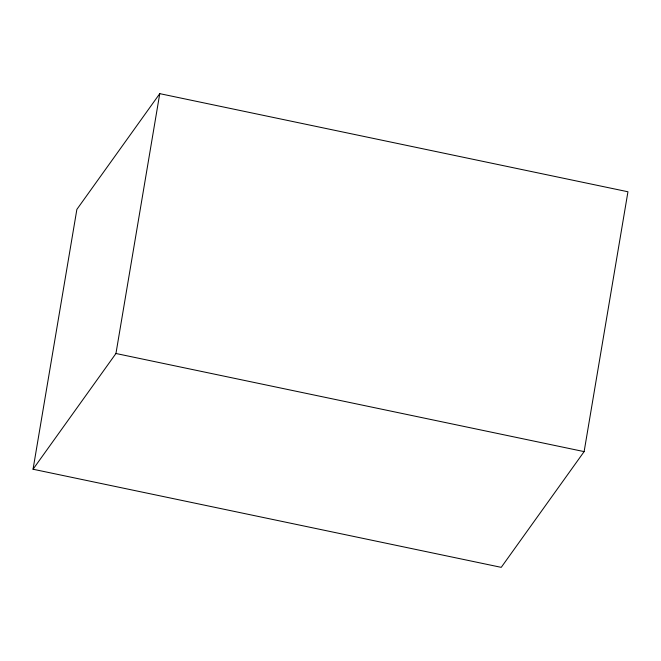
<?xml version="1.0" encoding="UTF-8"?>
<svg xmlns="http://www.w3.org/2000/svg" width="661" height="661" viewBox="0 0 661 661"><rect width="100%" height="100%" fill="white"/><g stroke="black" fill="none" stroke-linecap="round" stroke-linejoin="round"><path stroke-width="0.99" d="M33.05 469.236L76.874 209.388L159.764 93.647L627.95 191.764L584.126 451.612L501.236 567.353L33.05 469.236L115.948 353.495L159.764 93.647M115.948 353.495L584.126 451.612"/></g></svg>
